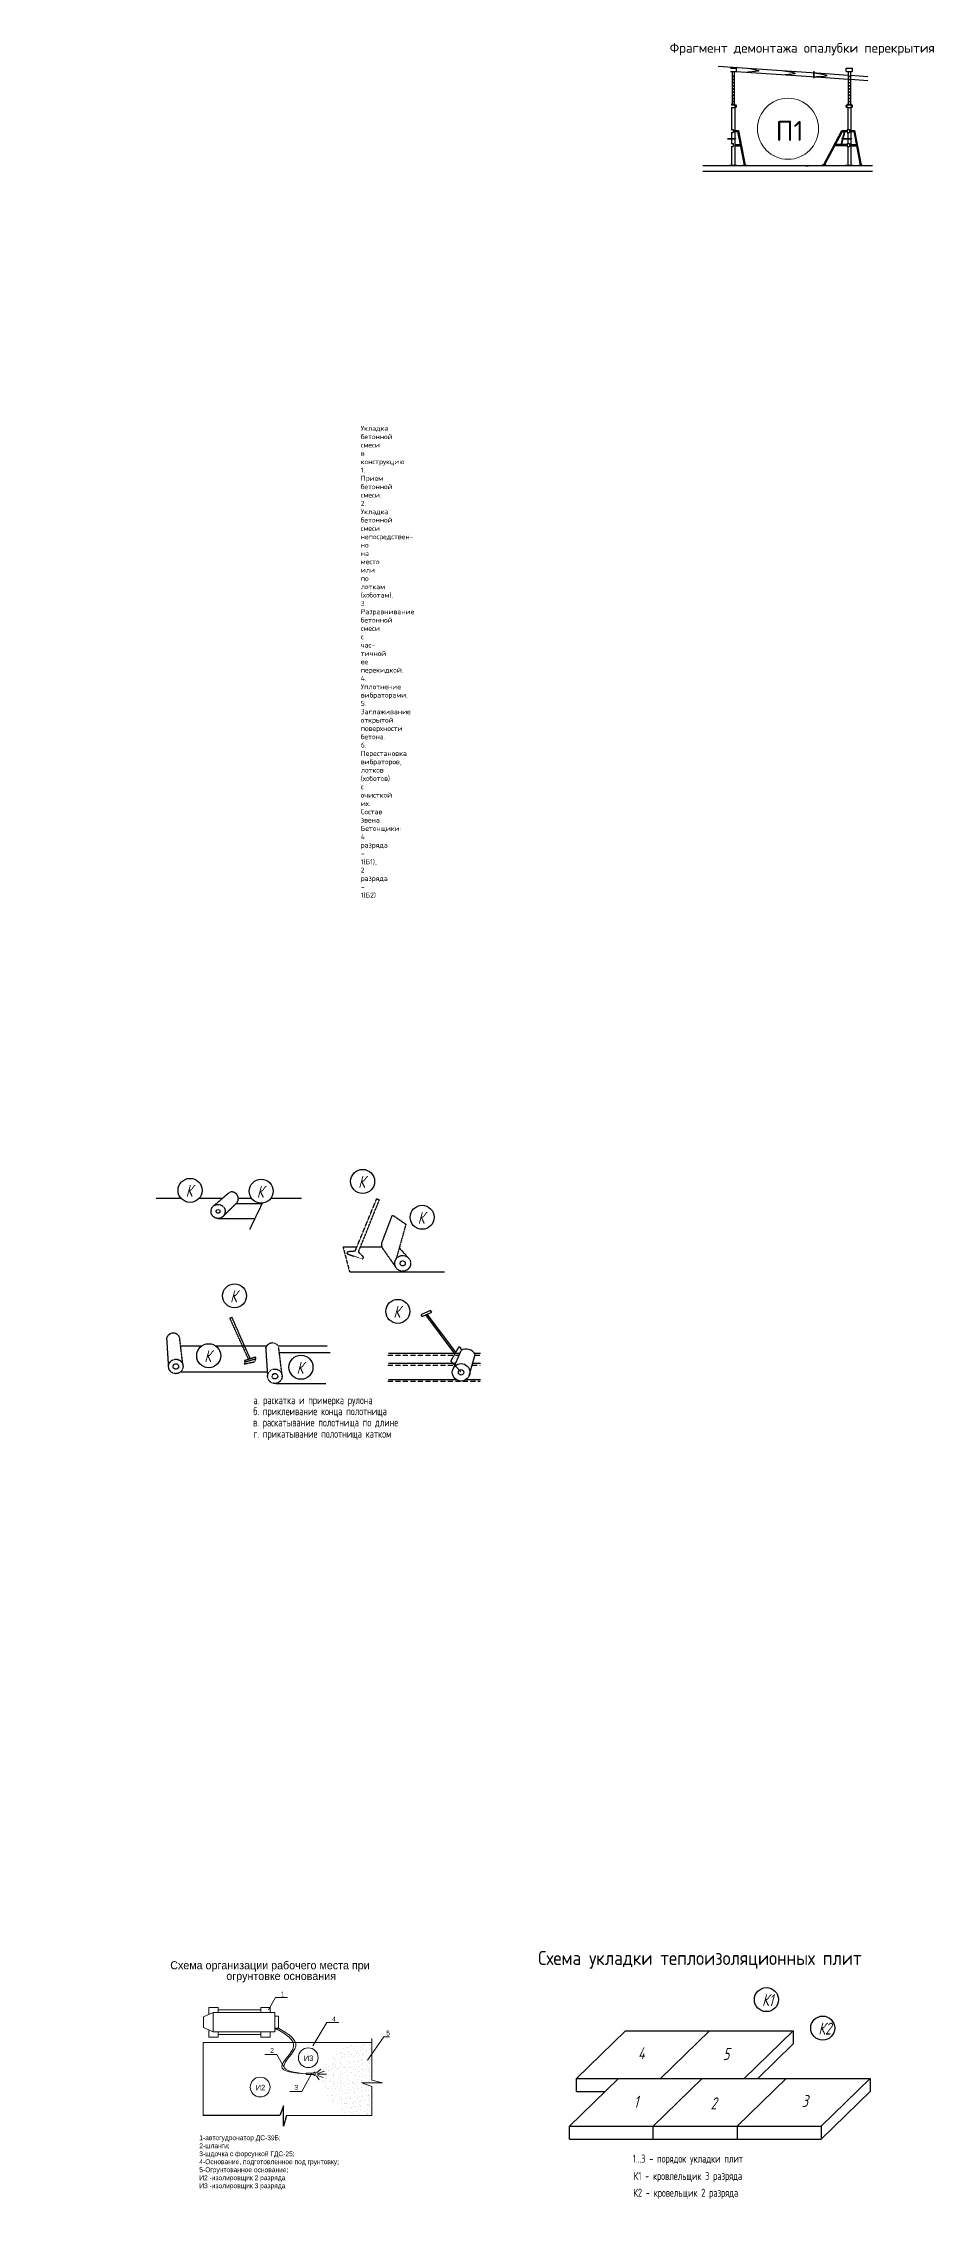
# Model space of a CAD drawing. Header units: millimetres. Extents: x 5763 to 12018931, y 39842 to 3600577.
# Drawn here: x 823457 to 912497, y 39842 to 255403 of the extents above; entities that cross this region are included whole.
import ezdxf

# ---------------------------------------------------------------- set-up
doc = ezdxf.new("R2010")
doc.units = ezdxf.units.MM
doc.linetypes.add('DASHED', pattern=[0.75, 0.5, -0.25])
doc.layers.add('@0.15', color=4, linetype='Continuous', lineweight=15)
doc.layers.add('тонкая', color=7, linetype='Continuous', lineweight=20)
for name, color, linetype in [('@Osi', 7, 'Continuous'), ('_Ramka_txt', 7, 'Continuous'), ('_Text', 7, 'Continuous'), ('Архитектура', 7, 'Continuous'), ('СТОЙКА', 7, 'Continuous')]:
    doc.layers.add(name, color=color, linetype=linetype)
doc.styles.add('ISOCPEUR', font='isocpeur.ttf')
doc.styles.add('MStandart', font='romans.shx', dxfattribs={"width": 0.85, "height": 3})
doc.styles.add('PSTUDIO', font='pstudio.shx')
doc.styles.get("Standard").update_dxf_attribs({"font": 'romans.shx', "width": 0.7, "oblique": 15, "height": 500})
doc.styles.add('style1', font='romans.shx', dxfattribs={"width": 0.7})
doc.styles.add('VSSP_ROMANS07', font='romans.shx', dxfattribs={"width": 0.7, "oblique": 15, "height": 250})
doc.dimstyles.new('VSSP-100', dxfattribs={"dimscale": 100, "dimtxt": 2.5, "dimasz": 2.5, "dimexe": 1.25, "dimexo": 0.625, "dimtad": 1, "dimdec": 0, "dimrnd": 0.001, "dimzin": 1, "dimtxsty": 'VSSP_ROMANS07', "dimblk": 'OBLIQUE', "dimcen": 2.5, "dimdle": 2, "dimaunit": 1, "dimadec": 3, "dimazin": 2, "dimtfac": 1, "dimtdec": 0, "dimtix": 1, "dimtmove": 2, "dimatfit": 3, "dimldrblk": 'OBLIQUE', "dimfxl": 1.25, "dimtolj": 1, "dimtzin": 0, "dimarcsym": 0})

# ---------------------------------------------------------------- blocks, each defined once
blk = doc.blocks.new('_OBLIQUE')
at = {"color": 0, "linetype": 'ByBlock'}
blk.add_line((-0.5, -0.5), (0.5, 0.5), dxfattribs=at)
blk = doc.blocks.new('*D54')
at = {"layer": 'Defpoints', "color": 0, "transparency": 16777216}
for p in [(793676, 121000), (799099, 121000), (799099, 119079)]:
    blk.add_point(p, dxfattribs=at)
at = {"layer": 'Архитектура', "color": 0, "lineweight": -2, "transparency": 16777216}
for p, q in [((793676, 120937), (793676, 118954)), ((799099, 120937), (799099, 118954)), ((793476, 119079), (799299, 119079))]:
    blk.add_line(p, q, dxfattribs=at)
at = {"layer": 'Архитектура', "color": 0, "lineweight": -2, "transparency": 16777216, "xscale": 250, "yscale": 250, "zscale": 250, "rotation": 180}
blk.add_blockref('_OBLIQUE', (793676, 119079), dxfattribs=at)
at = {"layer": 'Архитектура', "color": 0, "lineweight": -2, "transparency": 16777216, "xscale": 250, "yscale": 250, "zscale": 250}
blk.add_blockref('_OBLIQUE', (799099, 119079), dxfattribs=at)
at = {"layer": 'Архитектура', "color": 0, "lineweight": 20, "transparency": 16777216, "insert": (796387, 119442), "char_height": 250, "width": 65741.77, "attachment_point": 5, "style": 'VSSP_ROMANS07'}
blk.add_mtext('\\A1;{\\H2.4x;2200}', dxfattribs=at)
blk = doc.blocks.new('*D55')
at = {"layer": 'Defpoints', "color": 0, "transparency": 16777216}
for p in [(799099, 121000), (814557, 121000), (814557, 119080)]:
    blk.add_point(p, dxfattribs=at)
at = {"layer": 'Архитектура', "color": 0, "lineweight": -2, "transparency": 16777216}
for p, q in [((799099, 120937), (799099, 118955)), ((814557, 120937), (814557, 118955)), ((798899, 119080), (814757, 119080))]:
    blk.add_line(p, q, dxfattribs=at)
at = {"layer": 'Архитектура', "color": 0, "lineweight": -2, "transparency": 16777216, "xscale": 250, "yscale": 250, "zscale": 250, "rotation": 180}
blk.add_blockref('_OBLIQUE', (799099, 119080), dxfattribs=at)
at = {"layer": 'Архитектура', "color": 0, "lineweight": -2, "transparency": 16777216, "xscale": 250, "yscale": 250, "zscale": 250}
blk.add_blockref('_OBLIQUE', (814557, 119080), dxfattribs=at)
at = {"layer": 'Архитектура', "color": 0, "lineweight": 20, "transparency": 16777216, "insert": (806828, 119442), "char_height": 250, "width": 77202.16, "attachment_point": 5, "style": 'VSSP_ROMANS07'}
blk.add_mtext('\\A1;{\\H2.4x;6440}', dxfattribs=at)

msp = doc.modelspace()

# ---------------------------------------------------------------- linework, layer by layer
at = {"color": 7}
for p, q in [((890930.8089, 253092.59337), (900232.47948, 252455.2688)), ((892153.27183, 252893.45336), (892720.27183, 252893.45336)), ((892153.27183, 252578.45336), (892720.27183, 252578.45336)), ((892720.27183, 252893.45336), (892751.77183, 252893.45336)), ((892720.27183, 252578.45336), (900232.47948, 252063.73781)), ((892751.77183, 252609.95336), (892751.77183, 252893.45336)), ((900232.47948, 252455.2688), (900463.47948, 252439.44133)), ((900463.47948, 252567.88396), (900542.31925, 252567.88396)), ((900463.47948, 252567.88396), (900463.47948, 251954.17116)), ((900542.31925, 251954.17116), (900542.31925, 252567.88396)), ((900542.31925, 252434.03945), (900773.31925, 252418.21197)), ((900773.31925, 252418.21197), (903937.65794, 252201.40029)), ((903727.65794, 252893.45336), (904357.65794, 252893.45336)), ((903727.65794, 252609.95336), (903727.65794, 252893.45336)), ((903759.15794, 252578.45336), (904326.15794, 252578.45336)), ((904326.15794, 252893.45336), (904357.65794, 252893.45336)), ((904357.65794, 252609.95336), (904357.65794, 252893.45336)), ((900232.47948, 252063.73781), (900463.47948, 252047.91033)), ((900453.37375, 251954.17116), (900552.42499, 251954.17116)), ((900542.31925, 252042.50845), (900773.31925, 252026.68097)), ((900773.31925, 252026.68097), (903937.65794, 251809.8693)), ((904147.65794, 252187.01168), (905911.4561, 252066.16114)), ((904147.65794, 251795.48068), (905911.4561, 251674.63014)), ((891854.40508, 245879.45336), (892658.48724, 245879.45336)), ((891854.40508, 245837.45336), (892658.48724, 245837.45336)), ((892449.00212, 246773.21592), (892449.00212, 246458.21592)), ((892658.48724, 245879.45336), (892658.48724, 245837.45336)), ((892877.01683, 246563.21592), (893524.8569, 243203.21592)), ((892961.77183, 246668.21592), (893629.8569, 243203.21592)), ((901457.57623, 243203.21592), (903307.65794, 246668.21592)), ((901562.57623, 243203.21592), (903356.59486, 246563.21592)), ((903341.27542, 245805.95336), (903201.11772, 245280.95336)), ((903393.77542, 245805.95336), (903253.61772, 245280.95336)), ((903316.80696, 245910.95336), (903288.77542, 245805.95336)), ((903543.43958, 246563.21592), (903369.30696, 245910.95336)), ((903595.93958, 246563.21592), (903421.80696, 245910.95336)), ((903474.30696, 245910.95336), (903446.27542, 245805.95336)), ((903460.29119, 245879.45336), (904264.37335, 245879.45336)), ((903460.29119, 245837.45336), (904264.37335, 245837.45336)), ((903835.2843, 246773.21592), (903835.2843, 246458.21592)), ((904054.88824, 246773.21592), (904054.88824, 246458.21592)), ((904264.37335, 245879.45336), (904264.37335, 245837.45336)), ((904482.90295, 246563.21592), (905130.74301, 243203.21592)), ((904567.65794, 246668.21592), (905235.74301, 243203.21592)), ((892449.00212, 245365.42696), (892449.00212, 245050.42696)), ((903835.2843, 245365.42696), (903835.2843, 245050.42696)), ((904054.88824, 245365.42696), (904054.88824, 245050.42696)), ((893375.93452, 243135.72007), (893375.93452, 243203.21592)), ((893804.36944, 243135.72007), (893804.36944, 243203.21592)), ((901288.00983, 243135.72007), (901288.00983, 243203.21592)), ((901716.44476, 243135.72007), (901716.44476, 243203.21592)), ((904981.82063, 243135.72007), (904981.82063, 243203.21592))]:
    msp.add_line(p, q, dxfattribs=at)
at = {"ltscale": 0.1}
msp.add_line((899693.40734, 243128.45336), (899930.53673, 243128.45336), dxfattribs=at)
at = {"color": 1, "linetype": 'DASHED'}
for p, q in [((840450.70923, 139097.11132), (842095.61009, 140498.89281)), ((834753.69184, 139898.06928), (837309.10584, 139898.06928)), ((839049.32963, 139898.06928), (841390.58213, 139898.06928)), ((841419.45914, 138057.99082), (842764.41657, 139388.41001)), ((842794.59343, 139382.90138), (845415.58868, 139382.90138)), ((842969.45314, 139898.06928), (844279.84524, 139898.06928)), ((844130.89085, 136798.45144), (845385.15536, 139406.72328)), ((846227.17418, 139898.06928), (849300.46513, 139898.06928)), ((854660.95193, 134638.38571), (856806.45128, 139853.89647)), ((854976.63572, 134523.84323), (857074.76351, 139746.09756)), ((856806.45128, 139853.89647), (857074.76351, 139746.09756)), ((857301.8996, 135376.42362), (858377.53211, 138221.29669)), ((858377.53211, 138221.29669), (859718.0103, 137301.83715)), ((840922.05974, 137878.01163), (844644.40264, 137878.01163)), ((841134.93474, 137899.33866), (841145.12685, 137908.65252)), ((859718.0103, 137301.83715), (858748.183, 133837.73618)), ((853411.25907, 135034.04627), (854823.71441, 135034.04627)), ((853435.71004, 135034.04627), (854083.66776, 132554.94192)), ((853845.47853, 134344.08231), (853925.00522, 134572.92053)), ((853845.47853, 134344.08231), (855379.39493, 133813.35929)), ((853925.00522, 134572.92053), (854660.95193, 134638.38571)), ((855499.36771, 134001.67993), (854976.63572, 134523.84323)), ((855181.6183, 135034.04627), (857274.55897, 135034.04627)), ((855379.39493, 133813.35929), (855499.36771, 134001.67993)), ((858667.01676, 133085.2964), (857360.46249, 134950.44588)), ((859945.92397, 133963.28243), (859057.44133, 134942.36799)), ((854096.82078, 132542.97975), (863584.26269, 132542.97975)), ((842112.37416, 127904.83353), (842372.17208, 128002.15169)), ((843994.59641, 123798.69606), (842136.90549, 127886.25794)), ((844170.40925, 123840.62827), (842332.24238, 127997.7871)), ((836000.52593, 123165.97077), (835825.95742, 125954.86491)), ((837433.39924, 123192.58564), (837097.37366, 125999.58399)), ((837203.10877, 125134.01116), (839312.9157, 125134.01116)), ((840696.81062, 125134.01116), (845809.35265, 125134.01116)), ((846960.78506, 125134.01116), (851896.80244, 125134.01116)), ((843560.61802, 123331.13463), (844633.56122, 123557.7658)), ((843588.97885, 123519.99426), (843560.61802, 123331.13463)), ((843565.3452, 123623.86648), (843607.88531, 123524.71594)), ((844671.37414, 124006.30743), (843570.07239, 123647.47394)), ((843607.88531, 123524.71594), (844751.72716, 123869.38439)), ((844633.56122, 123557.7658), (844709.18935, 123855.21934)), ((844751.72716, 123869.38439), (844671.37414, 124006.30743)), ((845918.04094, 122184.83711), (845730.01409, 124975.3322)), ((847368.52785, 122014.90346), (847001.43034, 125020.05128)), ((847072.4254, 124476.09567), (852140.18032, 124476.09567)), ((845896.67802, 122501.88295), (837152.82784, 122501.88295)), ((846722.69152, 121388.64583), (851700.31073, 121388.64583))]:
    msp.add_line(p, q, dxfattribs=at)
at = {"color": 1}
for p, q in [((862184.49146, 128683.3769), (861213.25742, 128227.30949)), ((861213.25742, 128227.30949), (861332.05457, 128074.73385)), ((861332.05457, 128074.73385), (862300.7082, 128517.53403)), ((861673.23079, 128230.69557), (864613.11837, 124306.95567)), ((864728.09996, 124505.94877), (861850.41385, 128311.69118)), ((862300.7082, 128517.53403), (862184.49146, 128683.3769)), ((864200.76245, 123600.62761), (865052.34971, 125062.61343)), ((865052.34971, 125062.61343), (865317.96251, 124715.16531)), ((857968.05519, 124403.04362), (865118.82929, 124403.04362)), ((857968.05519, 123405.12297), (864684.07568, 123405.12297)), ((865199.76269, 122542.43849), (864200.76245, 123600.62761)), ((864398.39919, 122749.38954), (865233.0563, 124665.23693)), ((866050.03677, 122169.02493), (866638.74272, 124265.80657)), ((866397.09164, 123405.12297), (867166.66337, 123405.12297)), ((866560.83536, 124403.04362), (867166.66337, 124403.04362)), ((857968.05519, 121785.86549), (864721.22078, 121785.86549)), ((865751.92843, 121785.86549), (867166.66337, 121785.86549)), ((876773.30789, 51886.86995), (881673.37197, 56643.72423)), ((881673.37197, 56643.72423), (898444.01459, 56643.72423)), ((885158.6292, 51886.86995), (890058.69328, 56643.72423)), ((893543.95051, 51886.86995), (898444.01459, 56643.72423)), ((898444.01459, 56643.72423), (898444.01459, 55333.86523)), ((894893.24411, 51886.86995), (898444.01459, 55333.86523)), ((876065.90446, 47130.01566), (880965.96854, 51886.86995)), ((876773.30789, 50577.01095), (876773.30789, 51886.86995)), ((876773.30789, 51886.86995), (893543.95051, 51886.86995)), ((880965.96854, 51886.86995), (906121.93248, 51886.86995)), ((884451.22577, 47130.01566), (889351.28985, 51886.86995)), ((892836.54708, 47130.01566), (897736.61117, 51886.86995)), ((901221.86839, 47130.01566), (906121.93248, 51886.86995)), ((906121.93248, 51886.86995), (906121.93248, 50577.01095)), ((876773.30789, 50577.01095), (879616.67494, 50577.01095)), ((901221.86839, 45820.15666), (906121.93248, 50577.01095)), ((876065.90446, 47130.01566), (892836.54708, 47130.01566)), ((876065.90446, 45820.15666), (876065.90446, 47130.01566)), ((876065.90446, 45820.15666), (892836.54708, 45820.15666)), ((884451.22577, 47130.01566), (901221.86839, 47130.01566)), ((884451.22577, 45820.15666), (884451.22577, 47130.01566)), ((884451.22577, 45820.15666), (901221.86839, 45820.15666)), ((892836.54708, 47130.01566), (892836.54708, 45820.15666)), ((901221.86839, 47130.01566), (901221.86839, 45820.15666))]:
    msp.add_line(p, q, dxfattribs=at)
at = {"color": 1, "linetype": 'DASHED', "ltscale": 1000}
for p, q in [((857918.02138, 124214.46833), (865036.67467, 124214.46833)), ((857918.02138, 123216.54767), (864601.92106, 123216.54767)), ((866344.14602, 123216.54767), (867131.75702, 123216.54767)), ((866624.32866, 124214.46833), (867131.75702, 124214.46833)), ((857918.02138, 121597.29019), (867131.75702, 121597.29019))]:
    msp.add_line(p, q, dxfattribs=at)
at = {"lineweight": 20}
msp.add_line((857513.92265, 56032.8496), (858079.85376, 56032.8496), dxfattribs=at)
at = {"color": 0, "ltscale": 0.1}
for p, q in [((847132.50274, 48176.48094), (839445.43979, 48176.48094)), ((847500.71379, 49158.9977), (847132.50274, 48176.48094)), ((847500.71379, 47101.85294), (847500.71379, 49158.9977)), ((847776.87197, 48173.15179), (847500.71379, 47101.85294))]:
    msp.add_line(p, q, dxfattribs=at)
at = {"lineweight": 20}
msp.add_circle((897916.91057, 246840.90479), 3054.1866, dxfattribs=at)
for centre in [(855394.36627, 141582.61272), (838144.02265, 140685.73625), (845253.50971, 140599.48035), (861342.63866, 137991.14149), (842588.65849, 130141.38777), (858909.19502, 128587.51679), (840004.86316, 124153.59864), (849230.43169, 122996.48683), (895755.14673, 59765.51189), (901383.61063, 56923.5672)]:
    msp.add_circle(centre, 1200)
at = {"color": 1, "linetype": 'DASHED'}
for centre, radius in [((840944.31357, 138583.03481), 703.64582), ((840949.45401, 138588.16911), 185.75132), ((859400.90756, 133386.72868), 793.38334), ((859405.35925, 133386.72868), 255.0849), ((836718.79681, 123080.52837), 723.33496), ((836725.92777, 123080.52837), 275.53746), ((846622.85348, 122100.99566), 723.33496), ((846629.98444, 122100.99566), 275.53746)]:
    msp.add_circle(centre, radius, dxfattribs=at)
at = {"color": 1}
for radius in [876.11171, 272.56753]:
    msp.add_circle((865236.57461, 122494.37249), radius, dxfattribs=at)
at = {"color": 0, "lineweight": 0}
for centre in [(849963.19762, 53954.44136), (845153.00312, 51019.06673)]:
    msp.add_circle(centre, 988.55781, dxfattribs=at)
at = {"color": 7}
for centre, start, end in [((892720.27183, 252609.95336), 270, 0), ((903759.15794, 252609.95336), 180, 270), ((904326.15794, 252609.95336), 270, 0)]:
    msp.add_arc(centre, 31.5, start, end, dxfattribs=at)
at = {"color": 1, "linetype": 'DASHED'}
for centre, radius, start, end in [((842301.74442, 139858.02569), 668.90839, 315.0133647656, 106.5018788033), ((857722.81788, 135217.27649), 450, 159.2886415725, 216.3671208525), ((836466.5904, 125708.03779), 694.9005, 24.8062430414, 159.194433629), ((846385.06886, 124709.76673), 715.14509, 35.7290383176, 158.2014164975)]:
    msp.add_arc(centre, radius, start, end, dxfattribs=at)
at = {"color": 1}
msp.add_arc((865763.79412, 123859.84368), 964.54182, 24.8905855434, 123.3840725391, dxfattribs=at)
at = {"color": 7}
msp.add_spline([(893864.30606, 252893.07341), (895012.15831, 252623.84677), (893868.53696, 252501.25252)], degree=3, dxfattribs=at)
for points, knots in [([(897499.47751, 252644.20377), (898076.4249, 252535.76358), (899175.90224, 252329.11123), (898145.49385, 252268.89521), (897621.45331, 252242.63805)], [0, 0, 0, 0, 11.2315536312, 21.4037518734, 21.4037518734, 21.4037518734, 21.4037518734]), ([(900773.31925, 252405.94759), (901308.8699, 252304.99161), (902296.73123, 252110.65126), (901302.78779, 252052.56622), (900778.74725, 252026.30906)], [0.757453948, 0.757453948, 0.757453948, 0.757453948, 11.2315536312, 21.4037518734, 21.4037518734, 21.4037518734, 21.4037518734])]:
    msp.add_open_spline(points, degree=3, knots=knots, dxfattribs=at)
at = {"layer": '@0.15', "color": 0, "ltscale": 0.1}
for p, q in [((839493.99788, 58046.46616), (840453.23564, 58488.06616)), ((840453.23564, 58488.06616), (840453.23564, 56553.78171)), ((840963.07591, 58733.42875), (845232.24594, 58733.42875)), ((839493.99788, 56995.38171), (840453.23564, 56553.78171)), ((840963.07591, 56288.57167), (845232.24594, 56288.57167)), ((846609.70542, 56812.80762), (846866.7628, 56812.80762)), ((839445.43979, 55489.98668), (851324.66756, 55489.98668)), ((839445.43979, 55489.98668), (839445.43979, 48176.48094)), ((851324.66756, 55489.98668), (856306.03271, 55489.98668)), ((849751.67034, 52274.20259), (849751.67034, 52398.40047)), ((849751.67034, 52398.40047), (850486.52747, 52398.40047)), ((850486.52747, 52274.20259), (849751.67034, 52274.20259)), ((850486.52747, 52398.40047), (850575.91919, 52508.40239)), ((850486.52747, 52274.20259), (850575.91919, 52164.20067)), ((850782.80321, 52452.15676), (851215.02221, 52800.5298)), ((850789.80185, 52159.62567), (851055.96222, 51743.97317)), ((850840.91312, 52302.39268), (851771.73216, 52302.39268)), ((850922.35183, 52185.46098), (851441.09947, 51972.05054)), ((850932.53167, 52393.89275), (851578.5273, 52617.52967))]:
    msp.add_line(p, q, dxfattribs=at)
for points in [[(840032.25688, 58345.97246), (840032.25688, 58978.79135), (840963.07591, 58978.79135), (840963.07591, 58488.06616)], [(840453.23564, 58488.06616), (846609.70542, 58488.06616), (846609.70542, 56553.78171), (840453.23564, 56553.78171)], [(845232.24594, 58488.06616), (845232.24594, 58978.79135), (846163.06497, 58978.79135), (846163.06497, 58488.06616)], [(839493.99788, 56995.38171), (839493.99788, 58046.46616)], [(840963.07591, 56553.78171), (840963.07591, 56023.36163), (840032.25688, 56023.36163), (840032.25688, 56695.8754)], [(846163.06497, 56553.78171), (846163.06497, 56023.36163), (845232.24594, 56023.36163), (845232.24594, 56553.78171)], [(850575.91919, 52508.40239), (850665.3109, 52508.40239), (850665.3109, 52164.20067), (850575.91919, 52164.20067)]]:
    msp.add_lwpolyline(points, dxfattribs=at)
msp.add_lwpolyline([(846609.70542, 58103.90044), (846969.18098, 58103.90044), (846969.18098, 56912.24666), (846609.70542, 56912.24666)], close=True, dxfattribs=at)
for points in [[(846866.7628, 56812.80762), (848488.94613, 55073.49905), (847315.08343, 53082.83441), (849751.67034, 52336.30153)], [(846969.18098, 56912.24666), (848702.51067, 55109.0226), (847528.64797, 53118.35796), (849751.67034, 52336.30153)]]:
    msp.add_spline(points, degree=3, dxfattribs=at)
at = {"layer": '@Osi', "color": 0, "lineweight": 0}
for p, q in [((845993.26419, 58733.42875), (846694.39362, 59972.47687)), ((846694.39362, 59972.47687), (847894.39362, 59972.47687)), ((850428.31739, 55138.12854), (851814.2809, 57476.02419)), ((851814.2809, 57476.02419), (853014.2809, 57476.02419)), ((845613.38346, 54273.06428), (846813.38346, 54273.06428)), ((847514.51289, 53034.01615), (846813.38346, 54273.06428)), ((852532.56262, 53975.51964), (852532.56262, 53975.51964)), ((852814.7678, 54606.5398), (852814.7678, 54606.5398)), ((852825.70026, 54304.15462), (852825.70026, 54304.15462)), ((853071.38524, 54369.49354), (853071.38524, 54369.49354)), ((853236.56733, 53975.22429), (853236.56733, 53975.22429)), ((853253.61642, 54441.9681), (853253.61642, 54441.9681)), ((853278.53477, 54460.86621), (853278.53477, 54460.86621)), ((853350.2357, 54115.87387), (853350.2357, 54115.87387)), ((853422.38171, 54415.7031), (853422.38171, 54415.7031)), ((853440.22978, 54922.49031), (853440.22978, 54922.49031)), ((853574.16034, 54272.53195), (853574.16034, 54272.53195)), ((853584.54964, 53932.61545), (853584.54964, 53932.61545)), ((853632.44088, 54746.89403), (853632.44088, 54746.89403)), ((853791.22624, 54968.69987), (853791.22624, 54968.69987)), ((853809.07432, 55475.48709), (853809.07432, 55475.48709)), ((853953.39418, 54485.61222), (853953.39418, 54485.61222)), ((853964.78929, 54080.34706), (853964.78929, 54080.34706)), ((853981.83838, 54547.09088), (853981.83838, 54547.09088)), ((853998.88747, 55013.83469), (853998.88747, 55013.83469)), ((854015.93656, 55480.57851), (854015.93656, 55480.57851)), ((854026.99486, 54429.24354), (854026.99486, 54429.24354)), ((854114.15438, 55195.0985), (854114.15438, 55195.0985)), ((854167.90878, 54256.2281), (854167.90878, 54256.2281)), ((854300.02517, 55145.70204), (854300.02517, 55145.70204)), ((854322.23872, 55038.60899), (854322.23872, 55038.60899)), ((854322.62043, 54240.90928), (854322.62043, 54240.90928)), ((854450.11396, 54887.24826), (854450.11396, 54887.24826)), ((854470.0338, 54049.19165), (854470.0338, 54049.19165)), ((854684.66866, 54179.06835), (854684.66866, 54179.06835)), ((854701.71775, 54645.81216), (854701.71775, 54645.81216)), ((854718.76684, 55112.55598), (854718.76684, 55112.55598)), ((854775.45494, 54397.62088), (854775.45494, 54397.62088)), ((854838.87833, 54602.18842), (854838.87833, 54602.18842)), ((854931.82746, 55335.45273), (854931.82746, 55335.45273)), ((854985.58186, 54396.58233), (854985.58186, 54396.58233)), ((855071.08051, 54209.28662), (855071.08051, 54209.28662)), ((855189.8748, 54648.39798), (855189.8748, 54648.39798)), ((855267.78705, 55027.60249), (855267.78705, 55027.60249)), ((855352.04274, 54165.31033), (855352.04274, 54165.31033)), ((855392.86842, 54268.82754), (855392.86842, 54268.82754)), ((855409.91751, 54735.57136), (855409.91751, 54735.57136)), ((855426.9666, 55202.31517), (855426.9666, 55202.31517)), ((855523.91503, 54365.99821), (855523.91503, 54365.99821)), ((855558.71934, 55201.39475), (855558.71934, 55201.39475)), ((855720.88727, 54718.3071), (855720.88727, 54718.3071)), ((855749.50054, 55475.80696), (855749.50054, 55475.80696)), ((855803.25494, 54536.93656), (855803.25494, 54536.93656)), ((855819.5406, 54177.66395), (855819.5406, 54177.66395)), ((855868.68235, 53728.88975), (857513.92265, 56032.8496)), ((856085.46013, 55167.95672), (856085.46013, 55167.95672)), ((856089.73181, 55271.30387), (856089.73181, 55271.30387)), ((856104.04129, 53907.2065), (856104.04129, 53907.2065)), ((856121.09038, 54373.95032), (856121.09038, 54373.95032)), ((856138.13947, 54840.69413), (856138.13947, 54840.69413)), ((856155.18856, 55307.43795), (856155.18856, 55307.43795)), ((856237.52689, 54281.88653), (856237.52689, 54281.88653)), ((856272.37511, 54334.37554), (856272.37511, 54334.37554)), ((856306.03271, 55875.73932), (856309.36186, 51720.44239)), ((850269.68201, 52339.62388), (849314.09089, 50577.01095)), ((851525.26704, 52906.62697), (851525.26704, 52906.62697)), ((851596.00709, 52157.50645), (851596.00709, 52157.50645)), ((851657.00198, 52998.59601), (851657.00198, 52998.59601)), ((851699.15873, 52350.64675), (851699.15873, 52350.64675)), ((851710.75639, 52059.72561), (851710.75639, 52059.72561)), ((851740.29184, 51919.76855), (851740.29184, 51919.76855)), ((851757.34093, 52386.51236), (851757.34093, 52386.51236)), ((851774.39002, 52853.25618), (851774.39002, 52853.25618)), ((851791.43911, 53319.99999), (851791.43911, 53319.99999)), ((851947.00356, 52203.71601), (851947.00356, 52203.71601)), ((851964.85163, 52710.50322), (851964.85163, 52710.50322)), ((851978.10155, 53063.33857), (851978.10155, 53063.33857)), ((851992.96157, 52690.74577), (851992.96157, 52690.74577)), ((852273.72712, 52875.00431), (852273.72712, 52875.00431)), ((852315.8481, 52756.71278), (852315.8481, 52756.71278)), ((852333.69617, 53263.49999), (852333.69617, 53263.49999)), ((852447.61881, 52319.02409), (852447.61881, 52319.02409)), ((852460.17122, 52018.48983), (852460.17122, 52018.48983)), ((852474.67507, 53138.95024), (852474.67507, 53138.95024)), ((852477.22031, 52485.23365), (852477.22031, 52485.23365)), ((852478.01603, 52273.62513), (852478.01603, 52273.62513)), ((852494.2694, 52951.97746), (852494.2694, 52951.97746)), ((852511.31849, 53418.72128), (852511.31849, 53418.72128)), ((852528.36758, 53885.46509), (852528.36758, 53885.46509)), ((852528.42947, 52200.07984), (852528.42947, 52200.07984)), ((852684.69263, 53309.70955), (852684.69263, 53309.70955)), ((852702.5407, 53816.49677), (852702.5407, 53816.49677)), ((852726.56164, 53031.7159), (852726.56164, 53031.7159)), ((852810.63465, 52831.1), (852810.63465, 52831.1)), ((852846.86057, 52826.6219), (852846.86057, 52826.6219)), ((852994.65565, 51837.20455), (852994.65565, 51837.20455)), ((852999.59195, 53748.1744), (852999.59195, 53748.1744)), ((853022.18721, 52843.38164), (853022.18721, 52843.38164)), ((853168.37097, 52108.24903), (853168.37097, 52108.24903)), ((853185.42006, 52574.99284), (853185.42006, 52574.99284)), ((853196.0789, 52287.40142), (853196.0789, 52287.40142)), ((853202.46915, 53041.73666), (853202.46915, 53041.73666)), ((853215.70511, 53379.61867), (853215.70511, 53379.61867)), ((853219.51824, 53508.48047), (853219.51824, 53508.48047)), ((853292.34815, 53279.30447), (853292.34815, 53279.30447)), ((853345.65211, 51883.41412), (853345.65211, 51883.41412)), ((853346.10255, 52340.43407), (853346.10255, 52340.43407)), ((853363.50019, 52390.20133), (853363.50019, 52390.20133)), ((853475.02172, 53000.09323), (853475.02172, 53000.09323)), ((853628.30773, 52971.45423), (853628.30773, 52971.45423)), ((853714.49665, 52436.41089), (853714.49665, 52436.41089)), ((853732.34472, 52943.1981), (853732.34472, 52943.1981)), ((853748.05204, 53716.55173), (853748.05204, 53716.55173)), ((853770.64729, 52811.75897), (853770.64729, 52811.75897)), ((853876.66459, 51953.32323), (853876.66459, 51953.32323)), ((853879.54384, 51746.62799), (853879.54384, 51746.62799)), ((853896.59293, 52213.3718), (853896.59293, 52213.3718)), ((853913.64202, 52680.11562), (853913.64202, 52680.11562)), ((853944.53898, 52255.77875), (853944.53898, 52255.77875)), ((853947.7402, 53613.60325), (853947.7402, 53613.60325)), ((854083.34119, 52989.40766), (854083.34119, 52989.40766)), ((854101.18926, 53496.19487), (854101.18926, 53496.19487)), ((854110.02123, 53419.6587), (854110.02123, 53419.6587)), ((854163.77563, 52480.7883), (854163.77563, 52480.7883)), ((854223.48181, 52968.47057), (854223.48181, 52968.47057)), ((854245.50912, 52506.32001), (854245.50912, 52506.32001)), ((854452.18572, 53542.40443), (854452.18572, 53542.40443)), ((854519.10738, 52780.13631), (854519.10738, 52780.13631)), ((854599.42321, 51845.34927), (854599.42321, 51845.34927)), ((854614.35366, 53059.31678), (854614.35366, 53059.31678)), ((854616.4723, 52312.09309), (854616.4723, 52312.09309)), ((854633.52139, 52778.8369), (854633.52139, 52778.8369)), ((854650.57048, 53245.58072), (854650.57048, 53245.58072)), ((854692.99907, 52224.15609), (854692.99907, 52224.15609)), ((854762.14874, 52069.89943), (854762.14874, 52069.89943)), ((854923.56116, 51784.57314), (854923.56116, 51784.57314)), ((854927.69431, 53560.01294), (854927.69431, 53560.01294)), ((854971.94189, 52936.8479), (854971.94189, 52936.8479)), ((854981.44871, 52621.14253), (854981.44871, 52621.14253)), ((854983.1982, 53612.31355), (854983.1982, 53612.31355)), ((855113.14521, 52116.109), (855113.14521, 52116.109)), ((855130.99328, 52622.89621), (855130.99328, 52622.89621)), ((855244.97221, 53653.3064), (855244.97221, 53653.3064)), ((855263.6539, 53252.16269), (855263.6539, 53252.16269)), ((855267.56746, 52748.51364), (855267.56746, 52748.51364)), ((855307.62297, 51935.10847), (855307.62297, 51935.10847)), ((855324.67206, 52401.85228), (855324.67206, 52401.85228)), ((855341.72115, 52868.5961), (855341.72115, 52868.5961)), ((855358.77024, 53335.33991), (855358.77024, 53335.33991)), ((855375.81933, 53802.08373), (855375.81933, 53802.08373)), ((855441.45915, 52192.53342), (855441.45915, 52192.53342)), ((855481.98974, 52669.10577), (855481.98974, 52669.10577)), ((855499.83781, 53175.89298), (855499.83781, 53175.89298)), ((855644.15768, 52186.01811), (855644.15768, 52186.01811)), ((855720.40198, 52905.22523), (855720.40198, 52905.22523)), ((855741.23424, 51924.92737), (855741.23424, 51924.92737)), ((855745.36739, 53700.36717), (855745.36739, 53700.36717)), ((855799.12179, 52761.49677), (855799.12179, 52761.49677)), ((855850.83428, 53222.10254), (855850.83428, 53222.10254)), ((855868.68235, 53728.88975), (855868.68235, 53728.88975)), ((855993.43229, 53621.68373), (855993.43229, 53621.68373)), ((856013.00222, 52739.01489), (856013.00222, 52739.01489)), ((856016.02755, 52716.89097), (856016.02755, 52716.89097)), ((856035.84493, 52040.23125), (856035.84493, 52040.23125)), ((856052.89402, 52506.97506), (856052.89402, 52506.97506)), ((856069.94311, 52973.71888), (856069.94311, 52973.71888)), ((856081.32698, 53392.51692), (856081.32698, 53392.51692)), ((856086.9922, 53440.46269), (856086.9922, 53440.46269)), ((856160.79729, 51749.59754), (856160.79729, 51749.59754)), ((856189.91924, 52160.91075), (856189.91924, 52160.91075)), ((856219.67882, 53775.09931), (856219.67882, 53775.09931)), ((848114.09089, 50577.01095), (849314.09089, 50577.01095)), ((851426.12842, 51634.18826), (851426.12842, 51634.18826)), ((851578.15902, 51650.71924), (851578.15902, 51650.71924)), ((851652.86884, 51223.15622), (851652.86884, 51223.15622)), ((851706.19366, 50986.28092), (851706.19366, 50986.28092)), ((851721.75399, 51445.854), (851721.75399, 51445.854)), ((851723.24275, 51453.02473), (851723.24275, 51453.02473)), ((851888.12204, 50178.21424), (851888.12204, 50178.21424)), ((851895.64568, 50889.87378), (851895.64568, 50889.87378)), ((851988.82842, 50915.30597), (851988.82842, 50915.30597)), ((852109.1715, 51720.62835), (852109.1715, 51720.62835)), ((852174.5885, 51602.56559), (852174.5885, 51602.56559)), ((852239.1185, 50224.4238), (852239.1185, 50224.4238)), ((852256.96657, 50731.21101), (852256.96657, 50731.21101)), ((852371.07545, 50141.79261), (852371.07545, 50141.79261)), ((852374.92577, 49684.77076), (852374.92577, 49684.77076)), ((852391.97486, 50151.51458), (852391.97486, 50151.51458)), ((852401.28644, 49741.33614), (852401.28644, 49741.33614)), ((852409.02395, 50618.25839), (852409.02395, 50618.25839)), ((852426.07304, 51085.0022), (852426.07304, 51085.0022)), ((852443.12213, 51551.74602), (852443.12213, 51551.74602)), ((852466.40877, 49588.07065), (852466.40877, 49588.07065)), ((852470.21407, 51414.23133), (852470.21407, 51414.23133)), ((852470.54192, 51363.51045), (852470.54192, 51363.51045)), ((852524.29632, 50424.64005), (852524.29632, 50424.64005)), ((852607.96304, 50777.42057), (852607.96304, 50777.42057)), ((852625.81111, 51284.20778), (852625.81111, 51284.20778)), ((852644.10576, 50858.25111), (852644.10576, 50858.25111)), ((852666.70102, 49953.45835), (852666.70102, 49953.45835)), ((852770.13098, 50294.33292), (852770.13098, 50294.33292)), ((852806.5015, 51055.6602), (852806.5015, 51055.6602)), ((852923.04859, 51570.94292), (852923.04859, 51570.94292)), ((852976.80758, 51330.41734), (852976.80758, 51330.41734)), ((853083.12552, 49774.52996), (853083.12552, 49774.52996)), ((853100.17461, 50241.27377), (853100.17461, 50241.27377)), ((853117.2237, 50708.01759), (853117.2237, 50708.01759)), ((853119.53553, 50110.16995), (853119.53553, 50110.16995)), ((853134.27279, 51174.7614), (853134.27279, 51174.7614)), ((853138.97551, 50847.32969), (853138.97551, 50847.32969)), ((853151.32188, 51641.50521), (853151.32188, 51641.50521)), ((853218.67416, 51382.60866), (853218.67416, 51382.60866)), ((853284.08185, 49728.42488), (853284.08185, 49728.42488)), ((853286.77059, 49857.91234), (853286.77059, 49857.91234)), ((853288.215, 51503.86468), (853288.215, 51503.86468)), ((853341.9694, 50564.99428), (853341.9694, 50564.99428)), ((853392.56585, 50826.62844), (853392.56585, 50826.62844)), ((853415.1611, 49921.83569), (853415.1611, 49921.83569)), ((853507.82005, 51400.32646), (853507.82005, 51400.32646)), ((853624.17459, 51196.01443), (853624.17459, 51196.01443)), ((853637.76706, 49904.1219), (853637.76706, 49904.1219)), ((853655.61513, 50410.90912), (853655.61513, 50410.90912)), ((853671.50867, 51539.32026), (853671.50867, 51539.32026)), ((853811.34748, 49879.65273), (853811.34748, 49879.65273)), ((853828.39657, 50346.39655), (853828.39657, 50346.39655)), ((853845.44566, 50813.14036), (853845.44566, 50813.14036)), ((853862.49475, 51279.88418), (853862.49475, 51279.88418)), ((853867.99562, 50078.54728), (853867.99562, 50078.54728)), ((853967.13424, 51350.986), (853967.13424, 51350.986)), ((854006.61159, 50457.11868), (854006.61159, 50457.11868)), ((854024.45967, 50963.90589), (854024.45967, 50963.90589)), ((854101.75493, 49868.77911), (854101.75493, 49868.77911)), ((854105.88808, 51644.21891), (854105.88808, 51644.21891)), ((854141.02593, 50795.00578), (854141.02593, 50795.00578)), ((854159.64248, 50705.34851), (854159.64248, 50705.34851)), ((854163.62119, 49890.21302), (854163.62119, 49890.21302)), ((854168.77953, 49974.03102), (854168.77953, 49974.03102)), ((854375.45613, 51010.11545), (854375.45613, 51010.11545)), ((854393.3042, 51516.90266), (854393.3042, 51516.90266)), ((854419.96876, 51507.69759), (854419.96876, 51507.69759)), ((854441.84767, 51336.36866), (854441.84767, 51336.36866)), ((854537.62407, 50527.0278), (854537.62407, 50527.0278)), ((854548.27595, 50445.11783), (854548.27595, 50445.11783)), ((854565.32504, 50911.86165), (854565.32504, 50911.86165)), ((854582.37413, 51378.60546), (854582.37413, 51378.60546)), ((854616.45571, 50046.92461), (854616.45571, 50046.92461)), ((854715.59433, 51319.36333), (854715.59433, 51319.36333)), ((854744.30067, 51563.11222), (854744.30067, 51563.11222)), ((854889.48602, 50763.38311), (854889.48602, 50763.38311)), ((854906.46861, 51080.02457), (854906.46861, 51080.02457)), ((854912.08128, 49858.59035), (854912.08128, 49858.59035)), ((854919.42801, 50009.13334), (854919.42801, 50009.13334)), ((854977.31556, 50845.70274), (854977.31556, 50845.70274)), ((855036.41561, 49583.82001), (855036.41561, 49583.82001)), ((855054.26368, 50090.60722), (855054.26368, 50090.60722)), ((855168.42884, 51476.07492), (855168.42884, 51476.07492)), ((855222.37752, 49601.3894), (855222.37752, 49601.3894)), ((855239.42661, 50068.13321), (855239.42661, 50068.13321)), ((855255.3876, 49701.2831), (855255.3876, 49701.2831)), ((855256.4757, 50534.87703), (855256.4757, 50534.87703)), ((855259.52075, 51476.72289), (855259.52075, 51476.72289)), ((855273.52479, 51001.62084), (855273.52479, 51001.62084)), ((855275.31314, 51633.02134), (855275.31314, 51633.02134)), ((855290.57388, 51468.36466), (855290.57388, 51468.36466)), ((857380.66071, 51444.28422), (855323.51595, 51444.28422)), ((855323.51595, 51444.28422), (856306.03271, 51076.07316)), ((855364.91579, 50015.30195), (855364.91579, 50015.30195)), ((855405.26015, 50136.81678), (855405.26015, 50136.81678)), ((855423.10822, 50643.604), (855423.10822, 50643.604)), ((855464.05441, 51287.74066), (855464.05441, 51287.74066)), ((855567.42809, 49653.72913), (855567.42809, 49653.72913)), ((855637.9461, 50731.76044), (855637.9461, 50731.76044)), ((855660.54136, 49826.96769), (855660.54136, 49826.96769)), ((855737.10109, 50149.48757), (855737.10109, 50149.48757)), ((855774.10469, 50689.81356), (855774.10469, 50689.81356)), ((855791.95276, 51196.60077), (855791.95276, 51196.60077)), ((855794.98864, 50986.05697), (855794.98864, 50986.05697)), ((855916.88893, 51444.45226), (855916.88893, 51444.45226)), ((855936.27262, 50206.7259), (855936.27262, 50206.7259)), ((855950.59948, 49706.51217), (855950.59948, 49706.51217)), ((855967.64857, 50173.25599), (855967.64857, 50173.25599)), ((855984.69766, 50639.9998), (855984.69766, 50639.9998)), ((856001.74675, 51106.74362), (856001.74675, 51106.74362)), ((856018.79584, 51573.48743), (856018.79584, 51573.48743)), ((856073.06068, 49841.63733), (856073.06068, 49841.63733)), ((856077.19383, 51617.07713), (856077.19383, 51617.07713)), ((856113.37588, 49983.67928), (856113.37588, 49983.67928)), ((856305.11716, 50759.72268), (856305.11716, 50759.72268)), ((856305.65623, 50272.13239), (856306.03271, 50272.52476)), ((856306.03271, 51076.07316), (856306.03271, 48173.15179)), ((856309.36186, 51720.44239), (857380.66071, 51444.28422)), ((851324.66756, 48173.15179), (847759.64828, 48173.15179)), ((851324.66756, 48173.15179), (856306.03271, 48173.15179)), ((852840.59271, 49397.47813), (852840.59271, 49397.47813)), ((853268.92252, 49351.12513), (853268.92252, 49351.12513)), ((853316.02248, 48649.39697), (853316.02248, 48649.39697)), ((853337.83625, 48789.55448), (853337.83625, 48789.55448)), ((853431.09046, 48868.03748), (853431.09046, 48868.03748)), ((853589.0528, 49365.85547), (853589.0528, 49365.85547)), ((853611.64805, 48461.06271), (853611.64805, 48461.06271)), ((853620.04144, 49420.57464), (853620.04144, 49420.57464)), ((853760.20021, 48479.42129), (853760.20021, 48479.42129)), ((853777.2493, 48946.1651), (853777.2493, 48946.1651)), ((853794.29839, 49412.90892), (853794.29839, 49412.90892)), ((853799.93499, 49421.03425), (853799.93499, 49421.03425)), ((854064.48257, 48617.7743), (854064.48257, 48617.7743)), ((854155.50933, 48929.90871), (854155.50933, 48929.90871)), ((854298.72654, 48477.82646), (854298.72654, 48477.82646)), ((854316.57461, 48984.61368), (854316.57461, 48984.61368)), ((854337.51288, 49334.2328), (854337.51288, 49334.2328)), ((854360.10814, 48429.44004), (854360.10814, 48429.44004)), ((854437.71452, 49560.92887), (854437.71452, 49560.92887)), ((854480.07959, 48578.14257), (854480.07959, 48578.14257)), ((854497.12868, 49044.88639), (854497.12868, 49044.88639)), ((854514.17777, 49511.6302), (854514.17777, 49511.6302)), ((854667.57107, 49030.82324), (854667.57107, 49030.82324)), ((854685.41915, 49537.61045), (854685.41915, 49537.61045)), ((854812.94265, 48586.15164), (854812.94265, 48586.15164)), ((854829.73901, 48547.73558), (854829.73901, 48547.73558)), ((854915.29486, 48233.69354), (854915.29486, 48233.69354)), ((854973.18241, 49070.26294), (854973.18241, 49070.26294)), ((855085.97297, 49302.61013), (855085.97297, 49302.61013)), ((855108.56822, 48397.81738), (855108.56822, 48397.81738)), ((855171.23025, 48201.15795), (855171.23025, 48201.15795)), ((855188.27934, 48667.90177), (855188.27934, 48667.90177)), ((855198.58355, 49100.73236), (855198.58355, 49100.73236)), ((855205.32843, 49134.64558), (855205.32843, 49134.64558)), ((855561.40274, 48554.52897), (855561.40274, 48554.52897)), ((855715.22316, 48664.31178), (855715.22316, 48664.31178)), ((855732.96794, 48374.04778), (855732.96794, 48374.04778)), ((855790.8555, 49210.61717), (855790.8555, 49210.61717)), ((855834.43305, 49270.98747), (855834.43305, 49270.98747)), ((855857.02831, 48366.19471), (855857.02831, 48366.19471)), ((855899.45221, 48306.28073), (855899.45221, 48306.28073)), ((855916.5013, 48773.02454), (855916.5013, 48773.02454)), ((855933.55039, 49239.76836), (855933.55039, 49239.76836)), ((856066.21963, 48710.52134), (856066.21963, 48710.52134)), ((856084.0677, 49217.30856), (856084.0677, 49217.30856)), ((856228.38757, 48227.43369), (856228.38757, 48227.43369))]:
    msp.add_line(p, q, dxfattribs=at)
at = {"layer": 'СТОЙКА', "color": 7}
for p, q in [((892331.77183, 252578.45336), (892331.77183, 251990.95026)), ((892541.77183, 252578.45336), (892541.77183, 251983.07898)), ((903937.65794, 252578.45336), (903937.65794, 251990.95026)), ((904147.65794, 252578.45336), (904147.65794, 251983.07898)), ((892331.77183, 251990.95026), (892331.77183, 249243.33685)), ((892541.77183, 251983.07898), (892541.77183, 249243.33685)), ((903937.65794, 251990.95026), (903937.65794, 249243.33685)), ((904147.65794, 251983.07898), (904147.65794, 249243.33685)), ((892226.77183, 249307.09132), (892646.77183, 249307.09132)), ((892226.77183, 249243.33685), (892646.77183, 249243.33685)), ((892226.77183, 248955.95336), (892646.77183, 248955.95336)), ((892279.27183, 248955.95336), (892279.27183, 246773.21592)), ((892594.27183, 248955.95336), (892594.27183, 246668.21592)), ((892646.77183, 248955.95336), (892646.77183, 249243.33685)), ((892646.77183, 249204.6451), (892699.27183, 249204.6451)), ((892646.77183, 248994.6451), (892699.27183, 248994.6451)), ((892751.77183, 249047.1451), (892751.77183, 249152.1451)), ((903727.65794, 249047.1451), (903727.65794, 249152.1451)), ((903780.15794, 249204.6451), (903832.65794, 249204.6451)), ((903780.15794, 248994.6451), (903832.65794, 248994.6451)), ((903832.65794, 249307.09132), (904252.65794, 249307.09132)), ((903832.65794, 249243.33685), (904252.65794, 249243.33685)), ((903832.65794, 248955.95336), (903832.65794, 249243.33685)), ((903832.65794, 248955.95336), (904252.65794, 248955.95336)), ((903885.15794, 248955.95336), (903885.15794, 246773.21592)), ((904200.15794, 248955.95336), (904200.15794, 246668.21592)), ((904252.65794, 248955.95336), (904252.65794, 249243.33685)), ((904252.65794, 249204.6451), (904305.15794, 249204.6451)), ((904252.65794, 248994.6451), (904305.15794, 248994.6451)), ((904357.65794, 249047.1451), (904357.65794, 249152.1451)), ((892229.39819, 246773.21592), (892449.00212, 246773.21592)), ((892229.39819, 246458.21592), (892449.00212, 246458.21592)), ((892279.27183, 246458.21592), (892279.27183, 245879.45336)), ((892279.27183, 245837.45336), (892279.27183, 245365.42696)), ((892449.00212, 246668.21592), (892961.77183, 246668.21592)), ((892449.00212, 246563.21592), (892877.01683, 246563.21592)), ((892594.27183, 246563.21592), (892594.27183, 245879.45336)), ((892594.27183, 245837.45336), (892594.27183, 245093.21592)), ((903446.27542, 245805.95336), (903288.77542, 245805.95336)), ((903307.65794, 246668.21592), (903835.2843, 246668.21592)), ((903474.30696, 245910.95336), (903316.80696, 245910.95336)), ((903356.59486, 246563.21592), (903835.2843, 246563.21592)), ((903835.2843, 246773.21592), (904054.88824, 246773.21592)), ((903835.2843, 246458.21592), (904054.88824, 246458.21592)), ((903885.15794, 246458.21592), (903885.15794, 245879.45336)), ((903885.15794, 245837.45336), (903885.15794, 245365.42696)), ((904054.88824, 246668.21592), (904567.65794, 246668.21592)), ((904054.88824, 246563.21592), (904482.90295, 246563.21592)), ((904200.15794, 246563.21592), (904200.15794, 245879.45336)), ((904200.15794, 245837.45336), (904200.15794, 245093.21592)), ((892229.39819, 245365.42696), (892449.00212, 245365.42696)), ((892229.39819, 245050.42696), (892449.00212, 245050.42696)), ((892279.27183, 245050.42696), (892279.27183, 244439.90362)), ((892279.27183, 244439.90362), (892279.27183, 243203.21592)), ((892594.27183, 245280.95336), (893124.24929, 245280.95336)), ((892594.27183, 245123.45336), (893154.61679, 245123.45336)), ((892594.27183, 245093.21592), (892594.27183, 244439.90362)), ((892594.27183, 244439.90362), (892594.27183, 243203.21592)), ((903835.2843, 245123.45336), (902587.85651, 245123.45336)), ((903835.2843, 245280.95336), (902671.95113, 245280.95336)), ((903835.2843, 245365.42696), (904054.88824, 245365.42696)), ((903835.2843, 245050.42696), (904054.88824, 245050.42696)), ((903885.15794, 245050.42696), (903885.15794, 244439.90362)), ((903885.15794, 244439.90362), (903885.15794, 243203.21592)), ((904200.15794, 245280.95336), (904730.1354, 245280.95336)), ((904200.15794, 245123.45336), (904760.50291, 245123.45336)), ((904200.15794, 245093.21592), (904200.15794, 244439.90362)), ((904200.15794, 244439.90362), (904200.15794, 243203.21592)), ((901000.94279, 243128.45336), (889395.05667, 243128.45336)), ((901000.94279, 242579.67092), (889395.05667, 242579.67092)), ((892069.27183, 243203.21592), (892804.27183, 243203.21592)), ((892804.27183, 243203.21592), (892804.27183, 243128.45336)), ((893375.93452, 243203.21592), (893804.36944, 243203.21592)), ((906372.03523, 243128.45336), (901000.94279, 243128.45336)), ((906368.23816, 242579.67092), (901000.94279, 242579.67092)), ((901716.44476, 243203.21592), (901288.00983, 243203.21592)), ((903675.15794, 243203.21592), (904410.15794, 243203.21592)), ((903675.15794, 243203.21592), (903675.15794, 243128.45336)), ((904410.15794, 243203.21592), (904410.15794, 243128.45336)), ((904981.82063, 243203.21592), (905410.25556, 243203.21592))]:
    msp.add_line(p, q, dxfattribs=at)
for centre in [(892436.77183, 252078.33685), (892436.77183, 251763.33685), (892436.77183, 251448.33685), (892436.77183, 251133.33685), (892436.77183, 250818.33685), (892436.77183, 250503.33685), (892436.77183, 250188.33685), (904042.65794, 252078.33685), (904042.65794, 251763.33685), (904042.65794, 251448.33685), (904042.65794, 251133.33685), (904042.65794, 250818.33685), (904042.65794, 250503.33685), (904042.65794, 250188.33685), (892436.77183, 249873.33685), (892436.77183, 249558.33685), (904042.65794, 249873.33685), (904042.65794, 249558.33685)]:
    msp.add_circle(centre, 40.73141, dxfattribs=at)
for centre, start, end in [((892699.27183, 249152.1451), 0, 90), ((892699.27183, 249047.1451), 270, 0), ((903780.15794, 249152.1451), 90, 180), ((903780.15794, 249047.1451), 180, 270), ((904305.15794, 249152.1451), 0, 90), ((904305.15794, 249047.1451), 270, 0)]:
    msp.add_arc(centre, 52.5, start, end, dxfattribs=at)

# ---------------------------------------------------------------- texts
at = {"color": 7, "lineweight": 18, "ltscale": 0.5}
for s, height, style, width, p in [('б. приклеивание конца полотнища', 800, 'style1', 0.7, (844478.87505, 118202.29274)), ('а. раскатка и примерка рулона', 800, 'style1', 0.7, (844478.87505, 119306.70085)), ('в. раскатывание полотнища по длине', 800, 'style1', 0.7, (844441.06177, 117082.60956)), ('г. прикатывание полотнища катком', 800, 'style1', 0.7, (844478.87505, 115945.15343)), ('Схема укладки теплоизоляционных плит', 1400, 'MStandart', 0.85, (872947.01901, 63230.54653)), ('1...3 - порядок укладки плит', 800, 'style1', 0.7, (882419.36676, 43467.45519)), ('К1 - кровлельщик 3 разряда', 800, 'style1', 0.7, (882498.98319, 41733.58359)), ('К2 - кровельщик 2 разряда', 800, 'style1', 0.7, (882458.82479, 40059.4133))]:
    msp.add_text(s, height=height, dxfattribs=dict(at, style=style, width=width)).set_placement(p)
at = {"color": 7, "lineweight": 18, "ltscale": 0.5, "style": 'PSTUDIO'}
for s, p in [('Схема организации рабочего места при', (836164.52029, 62804.27382)), ('огрунтовке основания', (841768.26327, 61729.51461))]:
    msp.add_text(s, height=800, dxfattribs=at).set_placement(p)
at = {"lineweight": 20, "attachment_point": 1, "style": 'ISOCPEUR'}
for s, width, insert, char_height in [('П1', 22.7287554, (896691.18416, 247622.4513), 2000), ('Укладка бетонной смеси в конструкцию\\P1. Прием бетонной смеси. 2. Укладка бетонной смеси непосредствен-\\Pно на место или по лоткам (хоботам). 3. Разравнивание бетонной смеси с час-\\Pтичной ее перекидкой. 4. Уплотнение вибраторами. 5. Заглаживание открытой\\Pповерхности бетона. 6. Перестановка вибраторов, лотков (хоботов) с очисткой\\Pих.\\PСостав звена\\PБетонщики: 4 разряда – 1(Б1), 2 разряда – 1(Б2)', 95.6764377, (855205.99555, 217135.09168), 500)]:
    msp.add_mtext_dynamic_manual_height_columns(s, width=width, gutter_width=12.5, heights=[0], dxfattribs=dict(at, insert=insert, char_height=char_height))
at = {"char_height": 1200, "attachment_point": 1}
for s, insert in [('К', (837709.10584, 141238.24967)), ('К', (844818.5929, 141151.99376)), ('К', (854959.44946, 142135.12613)), ('К', (860907.72185, 138543.6549)), ('К', (842153.74167, 130693.90119)), ('К', (858474.2782, 129140.03021)), ('К', (839569.94635, 124706.11206)), ('К', (848795.51488, 123549.00025)), ('К1', (895320.22991, 60318.0253)), ('К2', (900948.69382, 57476.08061)), ('4', (882923.32253, 55010.81229)), ('5', (891415.95492, 54933.69084)), ('1', (882498.68984, 50152.13995)), ('2', (890180.6626, 49997.89642)), ('3', (899290.94268, 50229.26204))]:
    msp.add_mtext_dynamic_manual_height_columns(s, width=1227.9810389, gutter_width=12.5, heights=[0], dxfattribs=dict(at, insert=insert))
at = {"color": 0, "lineweight": 0, "char_height": 540, "width": 31724.8938561, "attachment_point": 1, "style": 'PSTUDIO'}
for s, insert in [('И3', (849517.75632, 54178.8528)), ('И2', (844707.56182, 51243.47817))]:
    msp.add_mtext(s, dxfattribs=dict(at, insert=insert))
at = {"layer": '_Ramka_txt', "color": 0, "lineweight": 15, "style": 'PSTUDIO'}
for s, p in [('1', (847219.76009, 60084.42632)), ('4', (852341.46554, 57587.97364)), ('5', (857753.85258, 56180.87786)), ('2', (846159.11488, 54432.86373)), ('3', (848580.00921, 50750.13261))]:
    msp.add_text(s, height=480, dxfattribs=at).set_placement(p)
at = {"layer": '_Text', "color": 0, "insert": (839066.72875, 46193.43483), "char_height": 480, "width": 26395.0911029, "attachment_point": 1, "style": 'PSTUDIO'}
msp.add_mtext('1-aвтогудронатор ДС-39Б;\\P2-шланги;\\P3-шдочка с форсункой ГДС-25;\\P4-Основание, подготовленное под грунтовку;\\P5-Огрунтованное основание;\\PИ2 -изолировщик 2 разряда \\PИ3 -изолировщик 3 разряда', dxfattribs=at)
at = {"layer": 'тонкая', "style": 'ISOCPEUR'}
msp.add_text('Фрагмент демонтажа опалубки перекрытия', height=956.25, dxfattribs=at).set_placement((886091.89683, 254440.75963))

# ---------------------------------------------------------------- dimensions: what is measured, and where the dimension line sits
at = {"layer": 'Архитектура', "color": 7, "lineweight": 20}
for base, p1, p2, text, picture, middle in [((799098.51476, 119079.06672), (793676.11598, 120999.5408), (799098.51476, 120999.5408), '{\\H2.4x;2200}', '*D54', (796387.31537, 119441.56672)), ((814556.92247, 119079.54105), (799098.51476, 120999.5408), (814556.92247, 120999.5408), '{\\H2.4x;6440}', '*D55', (806827.71862, 119442.04105))]:
    dim = msp.add_linear_dim(base=base, p1=p1, p2=p2, text=text, dimstyle='VSSP-100', override={"dimfxl": 100}, dxfattribs=at)
    dim.commit()
    dim.dimension.update_dxf_attribs({"geometry": picture, "text_midpoint": middle})

doc.saveas('drawing.dxf')
